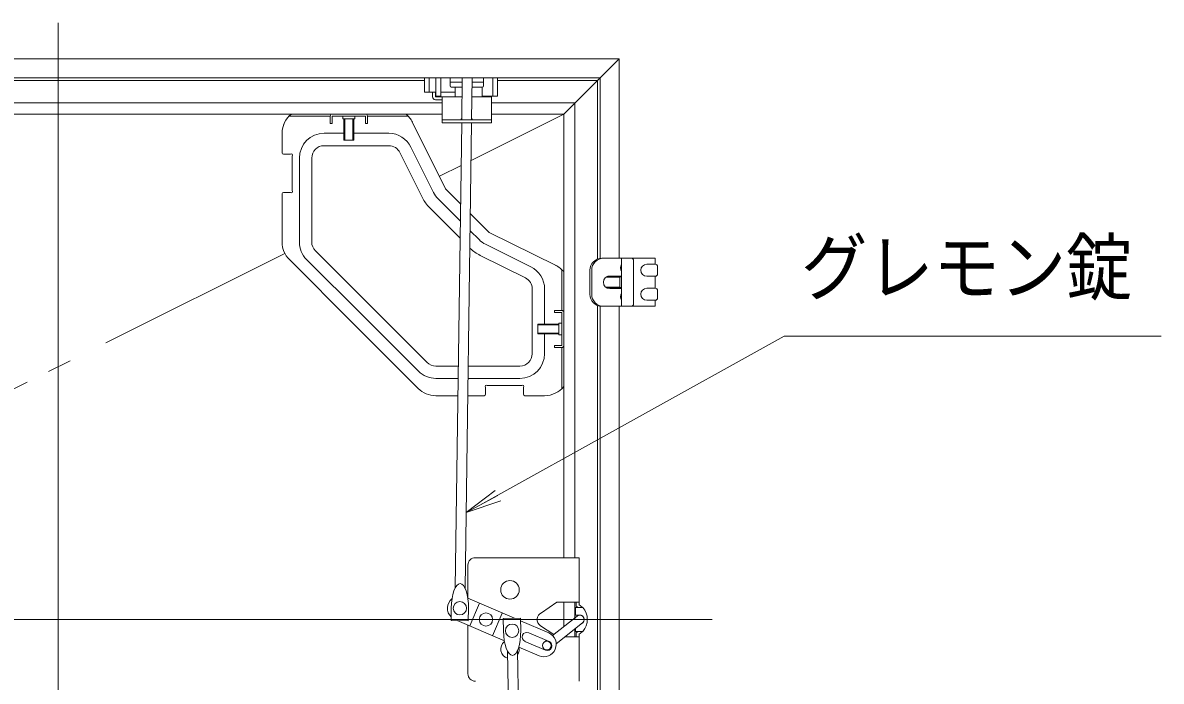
# Model space of a CAD drawing. Units: millimetres, scale not verified. Extents: x -601 to 613, y -416 to 416.
# Drawn here: x -422.3 to -280, y -206.1 to -123.8 of the extents above; entities that cross this region are included whole.
import ezdxf
from ezdxf.enums import TextEntityAlignment as Align

# ---------------------------------------------------------------- set-up
doc = ezdxf.new("R2010")
doc.units = ezdxf.units.MM
doc.header["$LTSCALE"] = 5
doc.linetypes.add('DOUBLE_CHAIN1', pattern=[8.8, 5, -1, 0.6, -0.6, 0.6, -1])
for name, color, linetype, lineweight in [('0-2_center', 5, 'Continuous', 9), ('0-5_天井材受', 3, 'Continuous', 9), ('0-6_外枠', 7, 'Continuous', 9), ('0-7_内枠', 6, 'Continuous', 9), ('0-8_0', 7, 'Continuous', 9), ('0-9_SUNPO', 4, 'Continuous', 9), ('0-C_ｺｰﾅｰﾋﾟｰｽ', 5, 'Continuous', 9), ('0-E_SCREW', 2, 'Continuous', 9), ('1-1_ﾛｯｸﾊﾞｰ', 7, 'Continuous', 9), ('1-2_操作軸', 2, 'Continuous', 9), ('1-3_ｸﾞﾚﾓﾝ受', 2, 'Continuous', 9), ('1-4_揺動板', 134, 'Continuous', 9), ('1-5_ﾌﾞﾗｹｯﾄ', 3, 'Continuous', 9), ('1-6_操作軸受', 2, 'Continuous', 9), ('1-8_sunpou', 1, 'Continuous', 9)]:
    doc.layers.add(name, color=color, linetype=linetype, lineweight=lineweight)
doc.styles.add('ＭＳ ゴシック', font='')
doc.styles.get('ＭＳ ゴシック').set_extended_font_data('MS Gothic')

# ---------------------------------------------------------------- blocks, each defined once
blk = doc.blocks.new('_OPEN')
at = {"layer": '0-8_0'}
blk.add_line((0, 0), (-5, 0), dxfattribs=at)
blk.add_lwpolyline([(-5, 0.833), (0, 0), (-5, -0.833)], dxfattribs=at)

msp = doc.modelspace()

# ---------------------------------------------------------------- linework, layer by layer
at = {"layer": '0-2_center'}
for p, q in [((-417.866, -123.799), (-417.866, -273.016)), ((-336.147, -198.408), (-499.584, -198.408))]:
    msp.add_line(p, q, dxfattribs=at)
at = {"layer": '0-5_天井材受'}
for p, q in [((-383.86, -135.462), (-389, -135.462)), ((-374.42, -135.214), (-388.727, -135.214)), ((-383.86, -136.388), (-383.86, -135.462)), ((-383.613, -136.388), (-383.86, -136.388)), ((-379.474, -135.214), (-383.613, -135.214)), ((-379.474, -135.462), (-383.613, -135.462)), ((-383.613, -136.388), (-383.613, -135.462)), ((-382.285, -135.832), (-382.285, -135.462)), ((-380.802, -135.832), (-382.285, -135.832)), ((-380.802, -135.832), (-380.802, -135.462)), ((-379.474, -136.388), (-379.474, -135.462)), ((-379.227, -136.388), (-379.474, -136.388)), ((-379.227, -136.388), (-379.227, -135.462)), ((-374.147, -135.462), (-379.227, -135.462)), ((-369.461, -144.543), (-373.625, -136.172)), ((-389.883, -137.624), (-389.883, -140.095)), ((-382.161, -137.624), (-384.632, -137.624)), ((-376.541, -137.624), (-380.926, -137.624)), ((-376.541, -139.168), (-384.632, -139.168)), ((-370.956, -145.005), (-373.776, -139.337)), ((-388.835, -140.249), (-389.728, -140.249)), ((-388.616, -140.467), (-388.616, -144.787)), ((-387.721, -151.212), (-387.721, -140.712)), ((-386.176, -151.212), (-386.176, -140.712)), ((-372.339, -145.693), (-375.159, -140.024)), ((-388.835, -145.005), (-389.728, -145.005)), ((-369.461, -144.543), (-367.581, -146.423)), ((-389.883, -145.16), (-389.883, -151.234)), ((-370.375, -145.813), (-367.612, -148.577)), ((-371.467, -146.905), (-367.642, -150.731)), ((-366.363, -147.641), (-364.001, -150.003)), ((-366.393, -149.795), (-365.271, -150.917)), ((-364.001, -150.003), (-355.63, -154.167)), ((-366.423, -151.949), (-366.363, -152.009)), ((-366.419, -151.954), (-366.363, -152.009)), ((-364.463, -151.498), (-358.795, -154.318)), ((-380.927, -161.469), (-388.978, -153.418)), ((-379.835, -160.377), (-386.816, -153.396)), ((-378.743, -159.285), (-385.724, -152.304)), ((-365.151, -152.881), (-359.482, -155.701)), ((-354.92, -154.689), (-354.92, -159.769)), ((-354.673, -154.962), (-354.673, -169.269)), ((-358.626, -157.083), (-358.626, -165.174)), ((-357.082, -157.083), (-357.082, -161.468)), ((-378.743, -159.285), (-371.762, -166.266)), ((-379.835, -160.377), (-372.854, -167.358)), ((-355.846, -159.769), (-354.92, -159.769)), ((-354.92, -160.016), (-354.92, -164.155)), ((-354.673, -160.016), (-354.673, -164.155)), ((-380.927, -161.469), (-372.876, -169.52)), ((-355.29, -161.344), (-354.92, -161.344)), ((-355.29, -161.344), (-355.29, -162.827)), ((-357.082, -162.703), (-357.082, -165.174)), ((-355.29, -162.827), (-354.92, -162.827)), ((-355.846, -164.155), (-355.846, -164.402)), ((-355.846, -164.155), (-354.92, -164.155)), ((-355.846, -164.402), (-354.92, -164.402)), ((-354.92, -164.402), (-354.92, -169.542)), ((-370.67, -166.718), (-367.865, -166.718)), ((-366.629, -166.718), (-360.17, -166.718)), ((-370.67, -168.263), (-367.886, -168.263)), ((-366.651, -168.263), (-360.17, -168.263)), ((-359.925, -169.158), (-364.245, -169.158)), ((-367.917, -170.425), (-370.692, -170.425)), ((-364.618, -170.425), (-366.681, -170.425)), ((-364.463, -169.377), (-364.463, -170.27)), ((-359.707, -169.377), (-359.707, -170.27)), ((-357.082, -170.425), (-359.553, -170.425))]:
    msp.add_line(p, q, dxfattribs=at)
msp.add_lwpolyline([(-355.846, -159.769), (-355.846, -160.016), (-354.92, -160.016)], dxfattribs=at)
for centre, radius, start, end in [((-386.794, -137.624), 3.089, 128.73942, 180), ((-386.794, -137.624), 3.089, 151.9657, 180), ((-383.613, -135.462), 0.247, 90, 180), ((-379.474, -135.462), 0.247, 360, 90), ((-376.353, -137.624), 3.089, 26.44806, 51.26058), ((-384.632, -140.712), 3.089, 90, 180), ((-376.541, -140.712), 3.089, 26.44806, 90), ((-384.632, -140.712), 1.544, 90, 180), ((-376.541, -140.712), 1.544, 26.44806, 90), ((-389.728, -140.095), 0.154, 180, 270), ((-388.726, -140.358), 0.154, 315, 135), ((-389.728, -145.16), 0.154, 90, 180), ((-388.726, -144.896), 0.154, 225, 45), ((-368.191, -143.629), 3.089, 206.44806, 225), ((-368.191, -143.629), 4.633, 206.44806, 225), ((-386.794, -151.234), 3.089, 180, 225), ((-384.632, -151.212), 3.089, 180, 225), ((-384.632, -151.212), 1.544, 180, 225), ((-363.087, -148.733), 4.633, 225, 243.55194), ((-363.087, -148.733), 3.089, 225, 243.55194), ((-360.17, -157.083), 3.089, 0, 63.55194), ((-357.082, -156.895), 3.089, 38.73942, 63.55194), ((-360.17, -157.083), 1.544, 0, 63.55194), ((-354.92, -160.016), 0.247, 0, 90), ((-354.92, -164.155), 0.247, 270, 0), ((-370.67, -165.174), 1.544, 225, 270), ((-360.17, -165.174), 3.089, 270, 0), ((-360.17, -165.174), 1.544, 270, 0), ((-370.67, -165.174), 3.089, 225, 270), ((-364.354, -169.268), 0.154, 45, 225), ((-359.816, -169.268), 0.154, 315, 135), ((-357.082, -167.336), 3.089, 270, 321.26058), ((-370.692, -167.336), 3.089, 225, 270), ((-364.618, -170.27), 0.154, 270, 0), ((-359.553, -170.27), 0.154, 180, 270)]:
    msp.add_arc(centre, radius, start, end, dxfattribs=at)
at = {"layer": '0-6_外枠', "color": 2}
for p, q in [((-347.754, -128.296), (-487.977, -128.296)), ((-350.132, -130.674), (-347.754, -128.296)), ((-347.754, -153.248), (-347.754, -128.296)), ((-350.132, -130.674), (-485.599, -130.674)), ((-350.132, -153.262), (-350.132, -130.674)), ((-350.132, -237.581), (-350.132, -159.234)), ((-347.754, -237.567), (-347.754, -159.248))]:
    msp.add_line(p, q, dxfattribs=at)
at = {"layer": '0-7_内枠', "color": 2}
for p, q in [((-354.673, -135.214), (-350.132, -130.674)), ((-372.106, -131.014), (-466.542, -131.014)), ((-350.472, -131.014), (-362.95, -131.014)), ((-350.472, -153.351), (-350.472, -131.014)), ((-369.899, -133.825), (-482.448, -133.825)), ((-353.283, -133.825), (-363.722, -133.825)), ((-353.283, -190.686), (-353.283, -133.825)), ((-369.899, -135.214), (-481.059, -135.214)), ((-354.673, -135.214), (-363.722, -135.214)), ((-354.673, -190.686), (-354.673, -135.214)), ((-350.472, -237.67), (-350.472, -159.145)), ((-354.677, -199.302), (-354.677, -196.246)), ((-354.673, -198.408), (-354.673, -196.246)), ((-353.288, -198.196), (-353.288, -196.246)), ((-353.283, -198.408), (-353.283, -198.192)), ((-353.288, -200.57), (-353.288, -199.577))]:
    msp.add_line(p, q, dxfattribs=at)
at = {"layer": '0-7_内枠'}
for p, q in [((-347.454, -155.468), (-348.948, -155.468)), ((-347.454, -157.028), (-348.948, -157.028))]:
    msp.add_line(p, q, dxfattribs=at)
msp.add_arc((-348.948, -156.248), 0.78, 90, 270, dxfattribs=at)
at = {"layer": '0-8_0', "color": 5}
for p, q in [((-354.673, -135.214), (-366.27, -141.013)), ((-367.515, -141.636), (-370.232, -142.994))]:
    msp.add_line(p, q, dxfattribs=at)
at = {"layer": '0-8_0', "color": 5, "linetype": 'DOUBLE_CHAIN1'}
msp.add_line((-389.54, -152.648), (-481.059, -198.408), dxfattribs=at)
at = {"layer": '0-8_0'}
for p, q in [((-346.254, -153.248), (-343.254, -153.248)), ((-343.254, -153.998), (-343.254, -153.248)), ((-343.254, -153.998), (-344.304, -153.998)), ((-342.954, -155.198), (-342.954, -154.298)), ((-343.254, -155.498), (-344.304, -155.498)), ((-343.254, -156.998), (-343.254, -155.498)), ((-343.254, -156.998), (-344.304, -156.998)), ((-342.954, -158.198), (-342.954, -157.298)), ((-346.254, -159.248), (-343.254, -159.248)), ((-343.254, -158.498), (-344.304, -158.498)), ((-343.254, -159.248), (-343.254, -158.498))]:
    msp.add_line(p, q, dxfattribs=at)
for centre, radius, start, end in [((-344.304, -154.748), 0.75, 90, 270), ((-343.254, -154.298), 0.3, 0, 90), ((-343.254, -155.198), 0.3, 270, 0), ((-344.304, -157.748), 0.75, 90, 270), ((-343.254, -157.298), 0.3, 0, 90), ((-343.254, -158.198), 0.3, 270, 0)]:
    msp.add_arc(centre, radius, start, end, dxfattribs=at)
at = {"layer": '0-9_SUNPO'}
for p, q in [((-349.925, -153.248), (-346.254, -153.248)), ((-347.454, -159.248), (-347.454, -153.248)), ((-345.954, -158.948), (-345.954, -153.548)), ((-351.425, -157.748), (-351.425, -154.748)), ((-351.198, -157.748), (-351.198, -154.748)), ((-349.925, -159.248), (-346.254, -159.248))]:
    msp.add_line(p, q, dxfattribs=at)
for centre, radius, start, end in [((-349.925, -154.748), 1.5, 90, 180), ((-349.698, -154.748), 1.5, 90, 180), ((-346.254, -153.548), 0.3, 0, 90), ((-349.925, -157.748), 1.5, 180, 270), ((-349.698, -157.748), 1.5, 180, 270), ((-346.254, -158.948), 0.3, 270, 0)]:
    msp.add_arc(centre, radius, start, end, dxfattribs=at)
at = {"layer": '0-9_SUNPO', "color": 7}
for centre in [(-346.854, -154.448), (-346.854, -158.048)]:
    msp.add_arc(centre, 0.75, 143.1301, 216.8699, dxfattribs=at)
at = {"layer": '0-C_ｺｰﾅｰﾋﾟｰｽ'}
for p, q in [((-372.106, -132.497), (-372.106, -130.674)), ((-371.489, -132.497), (-371.489, -130.674)), ((-368.262, -133.052), (-368.262, -131.848)), ((-372.106, -132.497), (-370.672, -132.497)), ((-371.09, -133.052), (-371.09, -132.497)), ((-369.899, -133.423), (-370.72, -133.423)), ((-370.696, -133.052), (-370.696, -132.497)), ((-369.899, -133.052), (-370.696, -133.052)), ((-370.054, -132.497), (-368.262, -132.497)), ((-369.899, -133.052), (-367.395, -133.052)), ((-369.899, -133.052), (-369.899, -136.296)), ((-366.159, -133.052), (-363.722, -133.052)), ((-363.722, -133.052), (-363.722, -136.296)), ((-369.899, -135.925), (-363.722, -135.925)), ((-369.899, -136.296), (-363.722, -136.296)), ((-367.506, -135.832), (-367.429, -135.832)), ((-367.506, -135.925), (-367.506, -135.832)), ((-366.193, -135.832), (-366.116, -135.832)), ((-366.116, -135.925), (-366.116, -135.832))]:
    msp.add_line(p, q, dxfattribs=at)
msp.add_arc((-370.72, -133.052), 0.371, 180, 270, dxfattribs=at)
at = {"layer": '0-E_SCREW'}
for p, q in [((-382.161, -135.832), (-382.161, -138.458)), ((-382.053, -135.832), (-382.053, -138.458)), ((-381.034, -138.458), (-381.034, -135.832)), ((-380.926, -138.458), (-380.926, -135.832)), ((-382.161, -138.458), (-380.926, -138.458)), ((-347.664, -155.618), (-349.408, -155.618)), ((-347.454, -155.498), (-349.162, -155.498)), ((-347.664, -155.498), (-347.664, -156.998)), ((-347.664, -155.618), (-347.454, -155.498)), ((-349.408, -156.878), (-347.664, -156.878)), ((-349.162, -156.998), (-347.454, -156.998)), ((-347.664, -156.878), (-347.454, -156.998)), ((-357.916, -161.468), (-355.29, -161.468)), ((-357.916, -162.703), (-357.916, -161.468)), ((-357.916, -161.576), (-355.29, -161.576)), ((-355.29, -162.595), (-357.916, -162.595)), ((-355.29, -162.703), (-357.916, -162.703))]:
    msp.add_line(p, q, dxfattribs=at)
for centre in [(-367.67, -197.006), (-364.406, -198.408), (-361.143, -199.809)]:
    msp.add_circle(centre, 0.834, dxfattribs=at)
at = {"layer": '1-1_ﾛｯｸﾊﾞｰ', "color": 2}
for p, q in [((-367.362, -130.676), (-367.435, -135.926)), ((-366.126, -130.676), (-366.199, -135.926)), ((-367.44, -136.297), (-368.252, -194.468)), ((-366.205, -136.297), (-367.017, -194.476)), ((-368.751, -196.991), (-368.772, -198.535)), ((-366.589, -197.021), (-366.611, -198.565)), ((-368.772, -198.535), (-366.611, -198.565)), ((-362.252, -198.285), (-360.09, -198.245)), ((-362.223, -199.829), (-362.252, -198.285)), ((-360.062, -199.789), (-360.09, -198.245)), ((-361.547, -211.459), (-361.714, -202.35)), ((-360.312, -211.437), (-360.479, -202.337))]:
    msp.add_line(p, q, dxfattribs=at)
for centre, major_axis in [((-367.67, -197.006), (0.043, 3.088)), ((-361.143, -199.809), (0.057, -3.088))]:
    msp.add_ellipse(centre, major_axis=major_axis, ratio=0.35, start_param=4.712389, end_param=7.8539816, dxfattribs=at)
at = {"layer": '1-2_操作軸'}
for p, q in [((-356.082, -200.419), (-353.022, -197.985)), ((-355.627, -201.438), (-352.349, -198.831)), ((-357.131, -201.253), (-356.837, -201.019)), ((-356.458, -202.099), (-356.187, -201.884))]:
    msp.add_line(p, q, dxfattribs=at)
msp.add_circle((-356.794, -201.676), 0.54, dxfattribs=at)
msp.add_arc((-352.685, -198.408), 0.54, 308.5, 128.5, dxfattribs=at)
at = {"layer": '1-3_ｸﾞﾚﾓﾝ受'}
for p, q in [((-370.672, -132.96), (-370.672, -130.674)), ((-370.054, -132.96), (-370.054, -130.736)), ((-368.896, -131.693), (-368.896, -130.736)), ((-364.726, -131.693), (-364.726, -130.736)), ((-363.568, -132.96), (-363.568, -130.736)), ((-362.95, -132.96), (-362.95, -130.674)), ((-368.896, -131.23), (-367.369, -131.23)), ((-368.741, -131.848), (-367.378, -131.848)), ((-366.142, -131.848), (-364.88, -131.848)), ((-366.134, -131.23), (-364.726, -131.23)), ((-364.88, -131.848), (-364.88, -132.96)), ((-370.672, -132.96), (-370.054, -132.96)), ((-363.568, -132.96), (-364.88, -132.96)), ((-363.568, -132.96), (-362.95, -132.96))]:
    msp.add_line(p, q, dxfattribs=at)
for centre, radius, start, end in [((-369.745, -130.736), 0.309, 168.46304, 180), ((-369.204, -130.736), 0.309, 0, 11.53696), ((-364.417, -130.736), 0.309, 168.46304, 180), ((-363.877, -130.736), 0.309, 0, 11.53696), ((-368.741, -131.693), 0.154, 180, 270), ((-364.88, -131.693), 0.154, 270, 0)]:
    msp.add_arc(centre, radius, start, end, dxfattribs=at)
at = {"layer": '1-4_揺動板'}
for p, q in [((-360.839, -198.259), (-366.683, -195.75)), ((-366.435, -199.217), (-365.216, -196.379)), ((-363.597, -200.436), (-362.378, -197.598)), ((-362.108, -201.075), (-367.988, -198.55)), ((-356.56, -200.096), (-360.084, -198.583)), ((-356.512, -201.159), (-359.066, -200.062)), ((-357.779, -202.934), (-360.299, -201.852)), ((-356.975, -202.237), (-359.53, -201.14))]:
    msp.add_line(p, q, dxfattribs=at)
for centre, radius, start, end in [((-367.67, -197.006), 1.544, 129.52708, 224.773), ((-359.298, -200.601), 0.587, 66.76151, 246.76151), ((-357.169, -201.515), 1.544, 246.76151, 66.76151), ((-356.744, -201.698), 0.587, 246.76151, 66.76151)]:
    msp.add_arc(centre, radius, start, end, dxfattribs=at)
at = {"layer": '1-5_ﾌﾞﾗｹｯﾄ'}
for p, q in [((-366.661, -195.759), (-366.661, -191.613)), ((-365.734, -190.686), (-352.763, -190.686)), ((-352.763, -196.559), (-352.763, -190.686)), ((-355.542, -196.246), (-357.482, -197.57)), ((-352.763, -196.246), (-355.542, -196.246)), ((-353.133, -196.769), (-353.133, -196.246)), ((-366.661, -205.202), (-366.661, -199.12)), ((-355.936, -200.303), (-357.59, -199.185)), ((-352.763, -200.57), (-354.535, -200.57)), ((-353.133, -200.57), (-353.133, -200.047)), ((-352.763, -206.129), (-352.763, -200.257))]:
    msp.add_line(p, q, dxfattribs=at)
msp.add_circle((-361.41, -194.701), 1.158, dxfattribs=at)
for centre, radius, start, end in [((-365.734, -191.613), 0.927, 90, 180), ((-357.086, -198.408), 0.927, 115.25686, 237.06638), ((-353.998, -198.408), 1.853, 53.1301, 62.18186), ((-353.998, -198.408), 2.224, 41.81031, 56.25101), ((-353.998, -198.408), 1.853, 297.81814, 306.8699), ((-353.998, -198.408), 2.224, 303.74899, 318.18969), ((-361.41, -202.114), 1.158, 125.93296, 255.6413), ((-361.41, -202.114), 1.158, 324.27228, 12.66762), ((-365.734, -205.202), 0.927, 180, 270)]:
    msp.add_arc(centre, radius, start, end, dxfattribs=at)
at = {"layer": '1-6_操作軸受'}
for p, q in [((-353.226, -196.925), (-353.226, -197.852)), ((-353.226, -196.925), (-352.299, -196.925)), ((-353.226, -197.852), (-352.701, -197.852)), ((-353.226, -199.89), (-353.226, -199.528)), ((-353.226, -199.89), (-352.299, -199.89))]:
    msp.add_line(p, q, dxfattribs=at)
for centre, radius, start, end in [((-353.998, -198.408), 2.255, 318.88791, 41.11209), ((-352.701, -198.408), 0.556, 300.19544, 90)]:
    msp.add_arc(centre, radius, start, end, dxfattribs=at)
at = {"layer": '1-8_sunpou', "color": 7}
msp.add_lwpolyline([(-280.027, -162.965), (-327.132, -162.965), (-365.563, -184.339)], dxfattribs=at)

# ---------------------------------------------------------------- block references
at = {"layer": '1-8_sunpou', "xscale": 0.9, "yscale": 0.9, "rotation": 208.15851}
msp.add_blockref('_OPEN', (-366.885, -185.047), dxfattribs=at)

# ---------------------------------------------------------------- texts
at = {"layer": '1-8_sunpou', "color": 2, "style": 'ＭＳ ゴシック', "width": 0.9}
msp.add_text('グレモン錠', height=6.745, dxfattribs=at).set_placement((-325.04, -159.761), align=Align.BOTTOM_LEFT)

doc.saveas('drawing.dxf')
